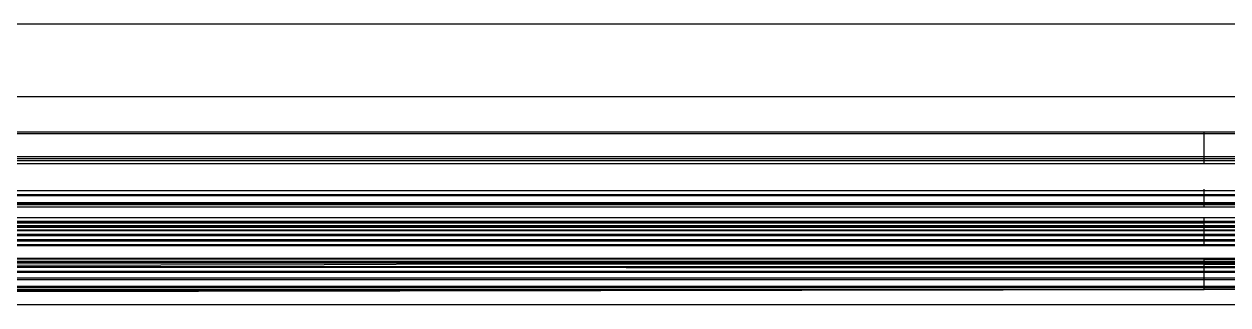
# Model space of a CAD drawing. Header units: inches. Extents: x 17 to 4615, y 5 to 3256.
# Drawn here: x 1604.56 to 1636.36, y 1396.61 to 1404.01 of the extents above; entities that cross this region are included whole.
import ezdxf

# ---------------------------------------------------------------- set-up
doc = ezdxf.new("R2010")
doc.units = ezdxf.units.IN
doc.header["$MEASUREMENT"] = 0

msp = doc.modelspace()

# ---------------------------------------------------------------- linework, layer by layer
for p, q in [((1660.932, 1404.012), (730.532, 1404.012)), ((1659.018, 1402.099), (732.447, 1402.099)), ((1635.732, 1401.169), (755.732, 1401.169)), ((755.732, 1401.133), (1635.732, 1401.133)), ((1635.732, 1401.133), (1635.732, 1401.169)), ((1647.632, 1401.169), (1635.732, 1401.169)), ((1635.732, 1400.527), (1635.732, 1401.133)), ((1635.732, 1401.133), (1647.632, 1401.133)), ((755.732, 1400.527), (1635.732, 1400.527)), ((1635.732, 1400.459), (1635.732, 1400.527)), ((1635.732, 1400.527), (1647.632, 1400.527)), ((1635.732, 1400.459), (755.732, 1400.459)), ((1635.732, 1400.41), (755.732, 1400.41)), ((755.732, 1400.338), (1635.732, 1400.338)), ((1635.732, 1400.41), (1635.732, 1400.459)), ((1647.632, 1400.459), (1635.732, 1400.459)), ((1635.732, 1400.338), (1635.732, 1400.41)), ((1647.632, 1400.41), (1635.732, 1400.41)), ((1635.732, 1400.338), (1647.632, 1400.338)), ((1635.732, 1399.617), (755.732, 1399.617)), ((1635.732, 1399.514), (755.732, 1399.514)), ((1635.732, 1399.617), (894.418, 1399.652)), ((1635.732, 1399.617), (1635.732, 1399.665)), ((1635.732, 1399.514), (1635.732, 1399.617)), ((1647.632, 1399.617), (1635.732, 1399.617)), ((1635.732, 1399.483), (1635.732, 1399.514)), ((1647.632, 1399.514), (1635.732, 1399.514)), ((1635.732, 1399.483), (755.732, 1399.483)), ((755.732, 1399.311), (1635.732, 1399.311)), ((1635.732, 1399.279), (755.732, 1399.279)), ((1635.732, 1399.249), (755.732, 1399.249)), ((1635.732, 1399.311), (1635.732, 1399.483)), ((1647.632, 1399.483), (1635.732, 1399.483)), ((1635.732, 1399.279), (1635.732, 1399.311)), ((1635.732, 1399.311), (1647.632, 1399.311)), ((1635.732, 1399.249), (1635.732, 1399.279)), ((1635.732, 1399.279), (1647.939, 1399.279)), ((1635.732, 1399.184), (1635.732, 1399.249)), ((1647.632, 1399.249), (1635.732, 1399.249)), ((1635.732, 1399.184), (755.732, 1399.184)), ((1635.732, 1398.907), (755.732, 1398.907)), ((1647.632, 1399.184), (1635.732, 1399.184)), ((1647.632, 1398.907), (1635.732, 1398.907)), ((1635.732, 1398.823), (1635.732, 1398.907)), ((738.454, 1398.526), (1635.732, 1398.589)), ((1635.732, 1398.56), (738.454, 1398.526)), ((755.732, 1398.706), (1635.732, 1398.774)), ((755.732, 1398.706), (1635.732, 1398.706)), ((1346.649, 1398.803), (1635.732, 1398.823)), ((1635.732, 1398.774), (1346.649, 1398.803)), ((1369.97, 1398.671), (1635.732, 1398.678)), ((1635.732, 1398.648), (1369.97, 1398.671)), ((1635.732, 1398.774), (1635.732, 1398.823)), ((1635.732, 1398.823), (1647.632, 1398.823)), ((1647.632, 1398.774), (1635.732, 1398.774)), ((1635.732, 1398.706), (1635.732, 1398.774)), ((1635.732, 1398.678), (1635.732, 1398.706)), ((1635.732, 1398.706), (1647.632, 1398.706)), ((1635.732, 1398.648), (1635.732, 1398.678)), ((1635.732, 1398.678), (1647.632, 1398.678)), ((1647.632, 1398.648), (1635.732, 1398.648)), ((1635.732, 1398.589), (1635.732, 1398.648)), ((1635.732, 1398.56), (1635.732, 1398.589)), ((1635.732, 1398.589), (1647.632, 1398.589)), ((1647.632, 1398.56), (1635.732, 1398.56)), ((1635.732, 1398.479), (1635.732, 1398.56)), ((755.732, 1398.479), (1635.732, 1398.479)), ((755.732, 1398.444), (1635.732, 1398.444)), ((1635.732, 1398.33), (755.732, 1398.33)), ((1635.732, 1398.291), (755.732, 1398.29)), ((1635.732, 1398.444), (1635.732, 1398.479)), ((1635.732, 1398.479), (1647.632, 1398.479)), ((1635.732, 1398.33), (1635.732, 1398.444)), ((1635.732, 1398.444), (1647.632, 1398.444)), ((1635.732, 1398.291), (1635.732, 1398.33)), ((1647.632, 1398.33), (1635.732, 1398.33)), ((1635.732, 1398.203), (1635.732, 1398.291)), ((1647.632, 1398.291), (1635.732, 1398.291)), ((755.732, 1398.203), (1635.732, 1398.203)), ((1635.732, 1398.169), (755.732, 1398.169)), ((1635.732, 1398.169), (1635.732, 1398.203)), ((1635.732, 1398.203), (1647.632, 1398.203)), ((1647.632, 1398.169), (1635.732, 1398.169)), ((908.454, 1397.754), (1635.732, 1397.754)), ((1635.732, 1397.715), (948.065, 1397.716)), ((1369.937, 1397.835), (1635.732, 1397.802)), ((1635.732, 1397.835), (1369.937, 1397.835)), ((1653.851, 1397.575), (1573.149, 1397.613)), ((1635.732, 1397.613), (1573.149, 1397.613)), ((1612.487, 1397.664), (1596.525, 1397.643)), ((1616.297, 1397.684), (1612.487, 1397.664)), ((1635.732, 1397.675), (1616.297, 1397.684)), ((1647.632, 1397.835), (1635.732, 1397.835)), ((1635.732, 1397.802), (1635.732, 1397.835)), ((1647.632, 1397.801), (1635.732, 1397.802)), ((1635.732, 1397.754), (1635.732, 1397.802)), ((1635.732, 1397.715), (1635.732, 1397.754)), ((1635.732, 1397.754), (1647.632, 1397.754)), ((1635.732, 1397.675), (1635.732, 1397.715)), ((1647.632, 1397.715), (1635.732, 1397.715)), ((1647.632, 1397.682), (1635.732, 1397.675)), ((1635.732, 1397.613), (1635.732, 1397.675)), ((1635.732, 1397.49), (1635.732, 1397.613)), ((1647.632, 1397.613), (1635.732, 1397.613)), ((1635.732, 1397.313), (755.732, 1397.313)), ((1635.732, 1397.49), (1480.053, 1397.494)), ((1635.732, 1397.464), (1480.053, 1397.494)), ((1647.632, 1397.49), (1635.732, 1397.49)), ((1635.732, 1397.464), (1635.732, 1397.49)), ((1635.732, 1397.313), (1635.732, 1397.464)), ((1647.632, 1397.464), (1635.732, 1397.464)), ((1635.732, 1397.281), (1635.732, 1397.313)), ((1647.632, 1397.313), (1635.732, 1397.313)), ((755.732, 1397.281), (1635.732, 1397.281)), ((755.732, 1397.105), (1635.732, 1397.105)), ((755.732, 1397.074), (1635.732, 1397.074)), ((755.732, 1397.042), (1635.732, 1397.014)), ((1635.732, 1397.014), (1196.232, 1396.612)), ((1379.152, 1396.612), (1635.732, 1397.014)), ((1635.732, 1397.105), (1635.732, 1397.281)), ((1635.732, 1397.281), (1647.632, 1397.281)), ((1635.732, 1397.074), (1635.732, 1397.105)), ((1635.732, 1397.105), (1647.632, 1397.105)), ((1635.732, 1397.074), (1647.632, 1397.074)), ((1635.732, 1397.014), (1635.732, 1397.074)), ((1647.632, 1397.032), (1635.732, 1397.014)), ((1653.532, 1396.612), (1379.152, 1396.612))]:
    msp.add_line(p, q)

doc.saveas('drawing.dxf')
